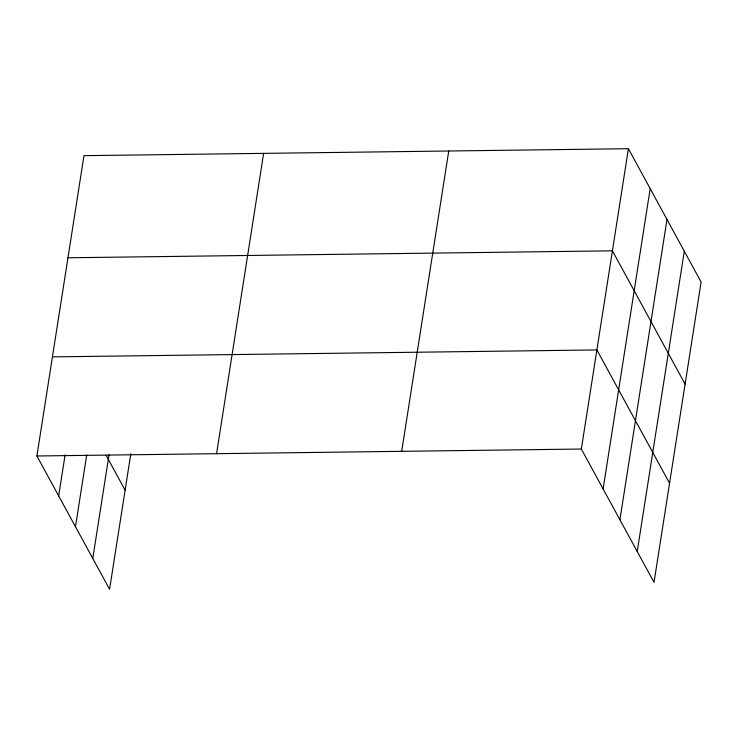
<?xml version="1.0" encoding="UTF-8"?>
<svg xmlns="http://www.w3.org/2000/svg" width="738" height="738" viewBox="0 0 738 738"><rect width="100%" height="100%" fill="white"/><g stroke="black" fill="none" stroke-linecap="round" stroke-linejoin="round"><path stroke-width="1.11" d="M130.829 453.732L109.584 589.293L36.9 455.983L83.975 155.663L628.416 148.707L701.1 282.017L654.025 582.337L581.35 449.036L628.416 148.707M58.662 495.908L65.092 454.894M75.47 526.72L86.715 454.959M92.776 558.472L109.03 454.811M216.566 453.695L263.641 153.366M401.684 451.324L448.75 151.004M603.112 488.953L650.187 188.633M619.92 519.773L666.986 219.444M637.226 551.526L684.301 251.197M67.97 257.774L612.42 250.819L685.095 384.129M52.435 356.878L596.885 349.932L669.56 483.233M36.9 455.983L581.35 449.036M106.152 455.392L125.109 490.18"/></g></svg>
